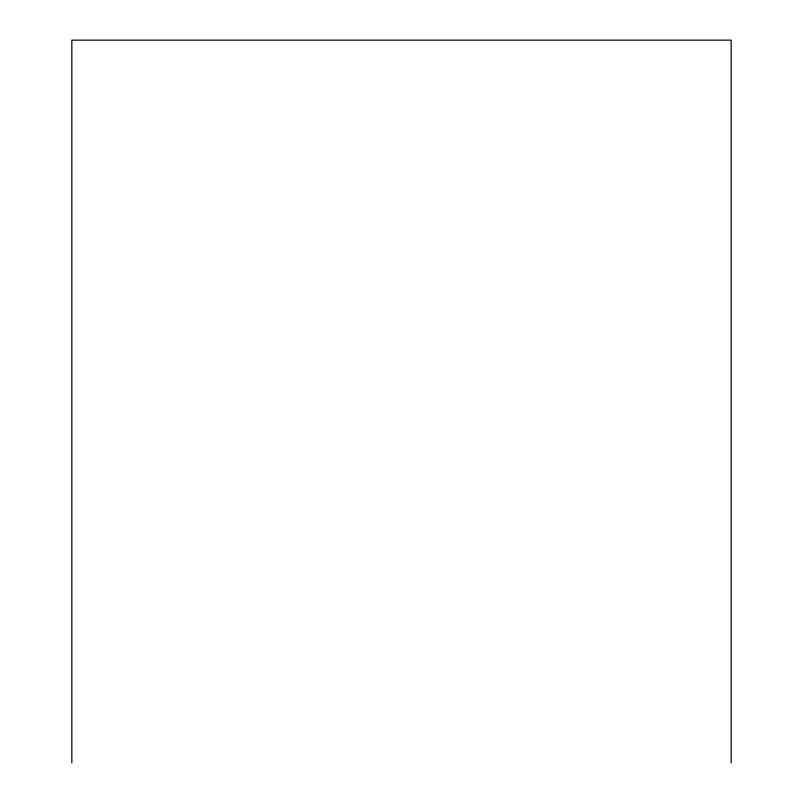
<?xml version="1.0" encoding="UTF-8"?>
<svg xmlns="http://www.w3.org/2000/svg" width="803" height="803" viewBox="0 0 803 803"><rect width="100%" height="100%" fill="white"/><g stroke="black" fill="none" stroke-linecap="round" stroke-linejoin="round"><path stroke-width="1.2" d="M731.172 762.85L731.172 40.15L71.828 40.15L71.828 762.85"/></g></svg>
